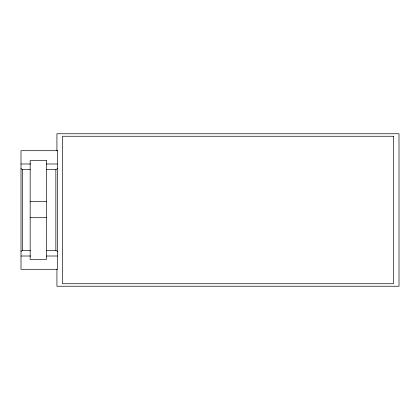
<?xml version="1.0" encoding="UTF-8"?>
<svg xmlns="http://www.w3.org/2000/svg" width="420" height="420" viewBox="0 0 420 420"><rect width="100%" height="100%" fill="white"/><g stroke="black" fill="none" stroke-linecap="round" stroke-linejoin="round"><path stroke-width="0.63" d="M46.715 169.654L55.855 169.654L57.419 168.63M21 251.37L22.559 250.346L30.398 250.346M21 163.984L30.755 163.984M46.363 163.984L57.419 163.984M21 168.63L22.559 169.654L30.398 169.654M30.161 201.448L46.421 201.448M30.161 217.707L46.421 217.707M46.715 250.346L55.855 250.346L57.419 251.37M21 256.016L30.755 256.016M46.363 256.016L57.419 256.016M56.926 150.775L56.926 133.76L399 133.76L399 286.241L56.926 286.241L56.926 269.225M55.855 169.654L55.855 250.346M22.559 169.654L22.559 250.346M393.404 136.253L62.522 136.253L62.522 283.747L393.404 283.747L393.404 136.253M57.419 150.707L21 150.707L21 269.294L57.419 269.294L57.419 150.707M46.421 160.561L30.161 160.561L30.161 259.439L46.421 259.439L46.421 160.561"/></g></svg>
